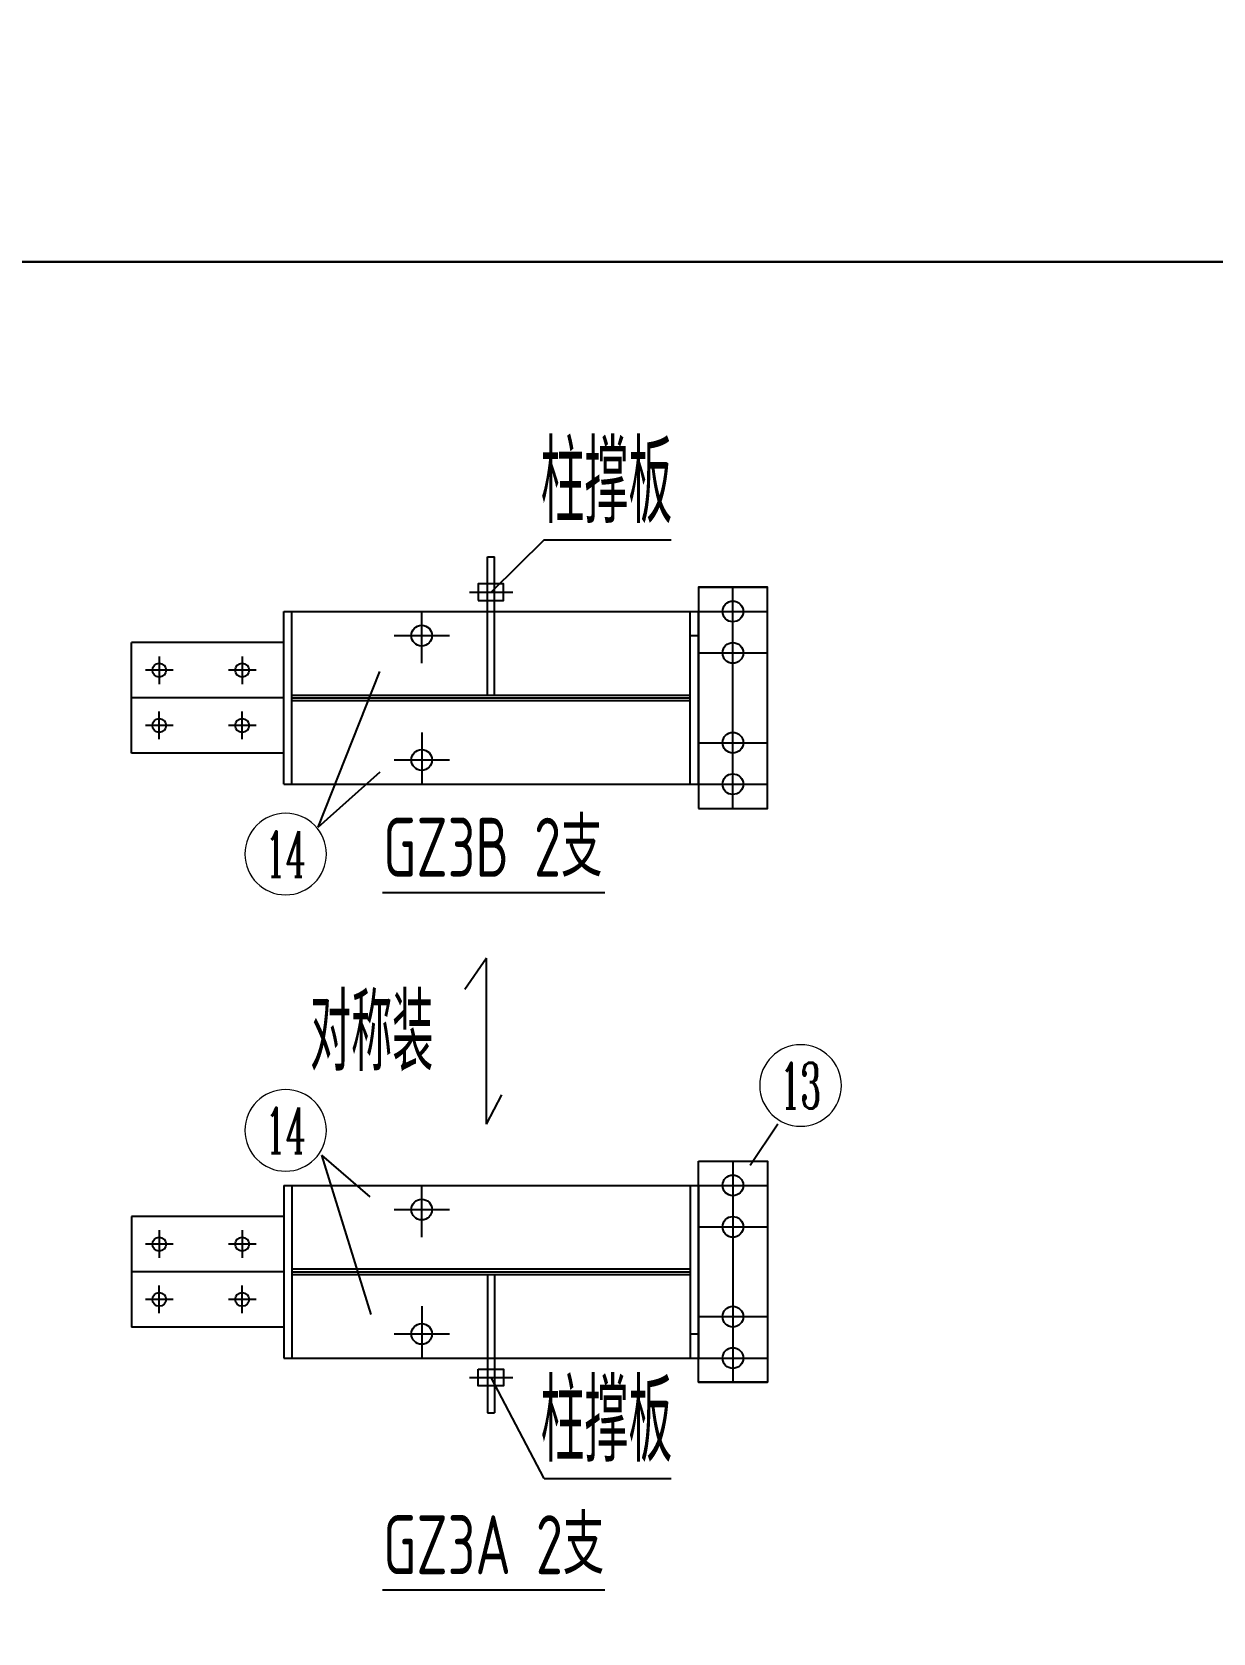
# Model space of a CAD drawing. Header units: millimetres. Extents: x 2451220 to 4527627, y -5186613 to -1639140.
# Drawn here: x 2496364 to 2499782, y -1728184 to -1723549 of the extents above; entities that cross this region are included whole.
import ezdxf
from ezdxf.enums import TextEntityAlignment as Align

# ---------------------------------------------------------------- set-up
doc = ezdxf.new("R2010")
doc.units = ezdxf.units.MM
doc.header["$LTSCALE"] = 1000
doc.layers.add('钢架', color=7, linetype='Continuous', lineweight=25)
doc.styles.add('COMPLEX', font='COMPLEX')
doc.styles.add('hz', font='gbenor.shx', dxfattribs={"width": 0.75, "height": 100, "bigfont": 'gbcbig.shx'})
doc.styles.add('TSSD_Label', font='Tssdeng.shx', dxfattribs={"width": 0.7, "bigfont": 'hztxt.shx'})

# ---------------------------------------------------------------- blocks, each defined once
blk = doc.blocks.new('轴线标号')
at = {"lineweight": 13}
blk.add_circle((0, 0), 0.5, dxfattribs=at)
at = {"layer": '钢架', "lineweight": 13, "style": 'COMPLEX', "width": 1.041667}
blk.add_attdef('A', text='', height=0.56, dxfattribs=at).set_placement((-0.25, -0.28), (0.25, -0.28), align=Align.FIT)

msp = doc.modelspace()

# ---------------------------------------------------------------- linework, layer by layer
for p, q in [((2497847, -1725019), (2497692.7, -1725170.7)), ((2497847, -1725019), (2498214.5, -1725019)), ((2497682.7, -1725468.7), (2497682.7, -1725068.7)), ((2497682.7, -1725068.7), (2497702.7, -1725068.7)), ((2497702.7, -1725468.7), (2497702.7, -1725068.7)), ((2498292.7, -1725156.7), (2498492.7, -1725156.7)), ((2498392.7, -1725796.7), (2498392.7, -1725156.7)), ((2497630, -1725170.7), (2497755.4, -1725170.7)), ((2497092.7, -1725726.7), (2497092.7, -1725226.7)), ((2497092.7, -1725226.7), (2498292.7, -1725226.7)), ((2497116.7, -1725726.7), (2497116.7, -1725226.7)), ((2497492.1, -1725376.7), (2497492.1, -1725226.7)), ((2498268.7, -1725726.7), (2498268.7, -1725226.7)), ((2498292.7, -1725726.7), (2498292.7, -1725226.7)), ((2498292.7, -1725226.7), (2498492.7, -1725226.7)), ((2498492.7, -1725726.7), (2498492.7, -1725226.7)), ((2497412.1, -1725296.7), (2497572.1, -1725296.7)), ((2498268.7, -1725296.7), (2498292.7, -1725296.7)), ((2496652.7, -1725636.7), (2496652.7, -1725316.7)), ((2497092.7, -1725316.7), (2496652.7, -1725316.7)), ((2498292.7, -1725346.7), (2498492.7, -1725346.7)), ((2496732.7, -1725356.7), (2496732.7, -1725436.7)), ((2496972.7, -1725356.7), (2496972.7, -1725436.7)), ((2496772.7, -1725396.7), (2496692.7, -1725396.7)), ((2497012.7, -1725396.7), (2496932.7, -1725396.7)), ((2497192.4, -1725851), (2497371, -1725400.1)), ((2497092.7, -1725476.7), (2496652.7, -1725476.7)), ((2497116.7, -1725468.7), (2498268.7, -1725468.7)), ((2497116.7, -1725476.7), (2498268.7, -1725476.7)), ((2497116.7, -1725484.7), (2498268.7, -1725484.7)), ((2496732.7, -1725596.7), (2496732.7, -1725516.7)), ((2496972.7, -1725596.7), (2496972.7, -1725516.7)), ((2496772.7, -1725556.7), (2496692.7, -1725556.7)), ((2497012.7, -1725556.7), (2496932.7, -1725556.7)), ((2497492.1, -1725576.7), (2497492.1, -1725726.7)), ((2498292.7, -1725606.7), (2498492.7, -1725606.7)), ((2497092.7, -1725636.7), (2496652.7, -1725636.7)), ((2497412.1, -1725656.7), (2497572.1, -1725656.7)), ((2497192.4, -1725851), (2497372.4, -1725691)), ((2497092.7, -1725726.7), (2498292.7, -1725726.7)), ((2498292.7, -1725726.7), (2498492.7, -1725726.7)), ((2498292.7, -1725726.7), (2498492.7, -1725726.7)), ((2498292.7, -1725796.7), (2498492.7, -1725796.7)), ((2497378.9, -1726040.2), (2498021.8, -1726040.2)), ((2498522.4, -1726711), (2498442.4, -1726831)), ((2497202.4, -1726801), (2497342.4, -1726921)), ((2497202.4, -1726801), (2497344.8, -1727262.3)), ((2498292.7, -1726818.3), (2498492.7, -1726818.3)), ((2498392.7, -1726818.3), (2498392.7, -1727458.3)), ((2497092.7, -1726888.3), (2497092.7, -1727388.3)), ((2497092.7, -1726888.3), (2498292.7, -1726888.3)), ((2497116.7, -1726888.3), (2497116.7, -1727388.3)), ((2497492.1, -1727038.3), (2497492.1, -1726888.3)), ((2498268.7, -1726888.3), (2498268.7, -1727388.3)), ((2498292.7, -1726888.3), (2498292.7, -1727388.3)), ((2498292.7, -1726888.3), (2498492.7, -1726888.3)), ((2498292.7, -1726888.3), (2498492.7, -1726888.3)), ((2498492.7, -1726888.3), (2498492.7, -1727388.3)), ((2497412.1, -1726958.3), (2497572.1, -1726958.3)), ((2496652.7, -1726978.3), (2496652.7, -1727298.3)), ((2497092.7, -1726978.3), (2496652.7, -1726978.3)), ((2498292.7, -1727008.3), (2498492.7, -1727008.3)), ((2496772.7, -1727058.3), (2496692.7, -1727058.3)), ((2496732.7, -1727018.3), (2496732.7, -1727098.3)), ((2497012.7, -1727058.3), (2496932.7, -1727058.3)), ((2496972.7, -1727018.3), (2496972.7, -1727098.3)), ((2497092.7, -1727138.3), (2496652.7, -1727138.3)), ((2497116.7, -1727130.3), (2498268.7, -1727130.3)), ((2497116.7, -1727138.3), (2498268.7, -1727138.3)), ((2497116.7, -1727146.3), (2498268.7, -1727146.3)), ((2497682.7, -1727146.3), (2497682.7, -1727546.3)), ((2497702.7, -1727146.3), (2497702.7, -1727546.3)), ((2496732.7, -1727258.3), (2496732.7, -1727178.3)), ((2496972.7, -1727258.3), (2496972.7, -1727178.3)), ((2496772.7, -1727218.3), (2496692.7, -1727218.3)), ((2497012.7, -1727218.3), (2496932.7, -1727218.3)), ((2497492.1, -1727238.3), (2497492.1, -1727388.3)), ((2498292.7, -1727268.3), (2498492.7, -1727268.3)), ((2497092.7, -1727298.3), (2496652.7, -1727298.3)), ((2497412.1, -1727318.3), (2497572.1, -1727318.3)), ((2498268.7, -1727318.3), (2498292.7, -1727318.3)), ((2497092.7, -1727388.3), (2498292.7, -1727388.3)), ((2498292.7, -1727388.3), (2498492.7, -1727388.3)), ((2497630, -1727444.3), (2497755.4, -1727444.3)), ((2497847, -1727736.6), (2497692.7, -1727444.3)), ((2498292.7, -1727458.3), (2498492.7, -1727458.3)), ((2497682.7, -1727546.3), (2497702.7, -1727546.3)), ((2497847, -1727736.6), (2498214.5, -1727736.6)), ((2497378.9, -1728059.6), (2498021.8, -1728059.6))]:
    msp.add_line(p, q)
at = {"color": 1}
for p, q in [((2497679.2, -1726230.5), (2497617.2, -1726321.4)), ((2497679.2, -1726710.8), (2497679.2, -1726230.5)), ((2497679.2, -1726710.8), (2497724.4, -1726626.5))]:
    msp.add_line(p, q, dxfattribs=at)
for points in [[(2499972, -1724214.5), (2483552.7, -1724214.5), (2483552.7, -1711257.5), (2499972, -1711257.5)], [(2499972, -1737171.4), (2483552.7, -1737171.4), (2483552.7, -1724214.5), (2499972, -1724214.5)], [(2497655.9, -1725195.1), (2497729, -1725195.1), (2497729, -1725146.4), (2497655.9, -1725146.4)], [(2498292.7, -1725796.7), (2498492.7, -1725796.7), (2498492.7, -1725156.7), (2498292.7, -1725156.7)], [(2498292.7, -1726818.3), (2498492.7, -1726818.3), (2498492.7, -1727458.3), (2498292.7, -1727458.3)], [(2497655.9, -1727419.9), (2497729, -1727419.9), (2497729, -1727468.6), (2497655.9, -1727468.6)]]:
    msp.add_lwpolyline(points, close=True)
for centre, radius in [((2498392.7, -1725226.7), 30), ((2497492.1, -1725296.7), 30), ((2498392.7, -1725346.7), 30), ((2496732.7, -1725396.7), 20), ((2496972.7, -1725396.7), 20), ((2496732.7, -1725556.7), 20), ((2496972.7, -1725556.7), 20), ((2498392.7, -1725606.7), 30), ((2497492.1, -1725656.7), 30), ((2498392.7, -1725726.7), 30), ((2498392.7, -1726888.3), 30), ((2497492.1, -1726958.3), 30), ((2498392.7, -1727008.3), 30), ((2496732.7, -1727058.3), 20), ((2496972.7, -1727058.3), 20), ((2496732.7, -1727218.3), 20), ((2496972.7, -1727218.3), 20), ((2498392.7, -1727268.3), 30), ((2497492.1, -1727318.3), 30), ((2498392.7, -1727388.3), 30)]:
    msp.add_circle(centre, radius)

# ---------------------------------------------------------------- block references
ref = msp.add_blockref('轴线标号', (2497098.5, -1725929.1), dxfattribs=dict(xscale=-236.1316046467982, yscale=236.1316046467982, zscale=236.1316046469508))
ref.add_attrib('A', '14', dxfattribs={"layer": '钢架', "lineweight": 13, "height": 132.23, "style": 'COMPLEX', "width": 0.604839}).set_placement((2497039.4, -1725995.3), (2497157.5, -1725995.3), align=Align.FIT)
ref = msp.add_blockref('轴线标号', (2498588.5, -1726599.1), dxfattribs=dict(xscale=-236.1316046467982, yscale=236.1316046467982, zscale=236.1316046469508))
ref.add_attrib('A', '13', dxfattribs={"layer": '钢架', "lineweight": 13, "height": 132.23, "style": 'COMPLEX', "width": 0.646552}).set_placement((2498529.4, -1726665.3), (2498647.5, -1726665.3), align=Align.FIT)
ref = msp.add_blockref('轴线标号', (2497098.5, -1726729.1), dxfattribs=dict(xscale=-236.1316046467982, yscale=236.1316046467982, zscale=236.1316046469508))
ref.add_attrib('A', '14', dxfattribs={"layer": '钢架', "lineweight": 13, "height": 132.23, "style": 'COMPLEX', "width": 0.604839}).set_placement((2497039.4, -1726795.3), (2497157.5, -1726795.3), align=Align.FIT)

# ---------------------------------------------------------------- texts
at = {"color": 0, "style": 'TSSD_Label', "width": 0.7}
for s, p in [('GZ3B 2支', (2497380.5, -1725994.6)), ('GZ3A 2支', (2497380.5, -1728013.9))]:
    msp.add_text(s, height=170.7, dxfattribs=at).set_placement(p)
at = {"layer": '钢架', "lineweight": 13, "char_height": 235.2, "attachment_point": 1, "style": 'hz'}
for insert in [(2497836.3, -1724735.3), (2497836.3, -1727452.9)]:
    msp.add_mtext_dynamic_manual_height_columns('柱撑板', width=1506.743, gutter_width=12.5, heights=[336], dxfattribs=dict(at, insert=insert)).dxf.set("width", 1476.608)
at = {"layer": '钢架', "lineweight": 13, "insert": (2497168.9, -1726557.8), "char_height": 220.32, "width": 902.923, "attachment_point": 7, "style": 'hz'}
msp.add_mtext('对称装', dxfattribs=at)

doc.saveas('drawing.dxf')
